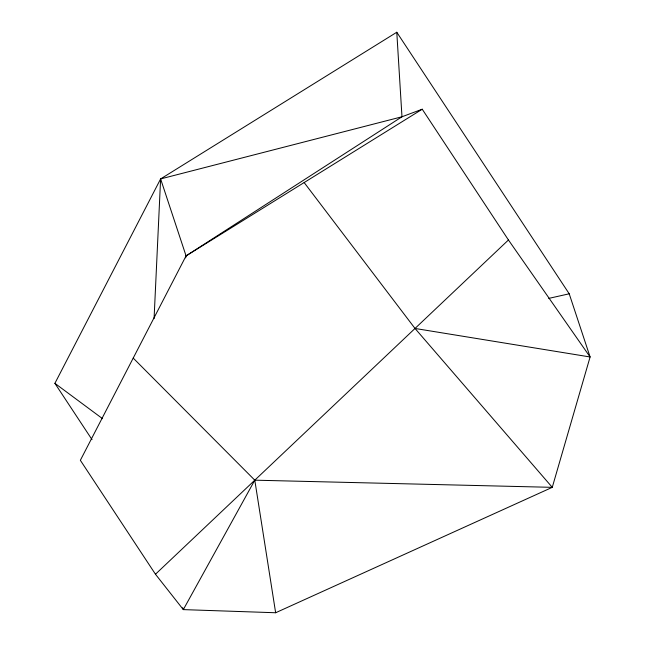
<?xml version="1.0" encoding="UTF-8"?>
<svg xmlns="http://www.w3.org/2000/svg" width="645" height="645" viewBox="0 0 645 645"><rect width="100%" height="100%" fill="white"/><g stroke="black" fill="none" stroke-linecap="round" stroke-linejoin="round"><path stroke-width="0.97" d="M154.074 318.606L160.613 178.923L396.78 32.25L569.212 293.798L590.102 356.975L552.265 487.338L275.641 612.75L183.317 609.614L155.469 574.235L80.351 460.296L186.066 255.888L401.98 116.769L422.233 109.215L508.445 239.988L590.102 356.975L415.017 328.458L304.15 182.551M185.679 257.863L186.066 255.888L160.613 178.923L401.98 116.769L396.78 32.25M92.033 439.656L54.898 383.332L160.613 178.923M155.469 574.235L508.445 239.988M186.066 255.888L422.233 109.215M548.718 298.401L569.212 293.798M54.898 383.332L102.571 418.694M133.209 358.088L254.791 480.178L275.641 612.75M415.017 328.458L552.265 487.338L254.791 480.178L183.317 609.614L182.696 607.727"/></g></svg>
